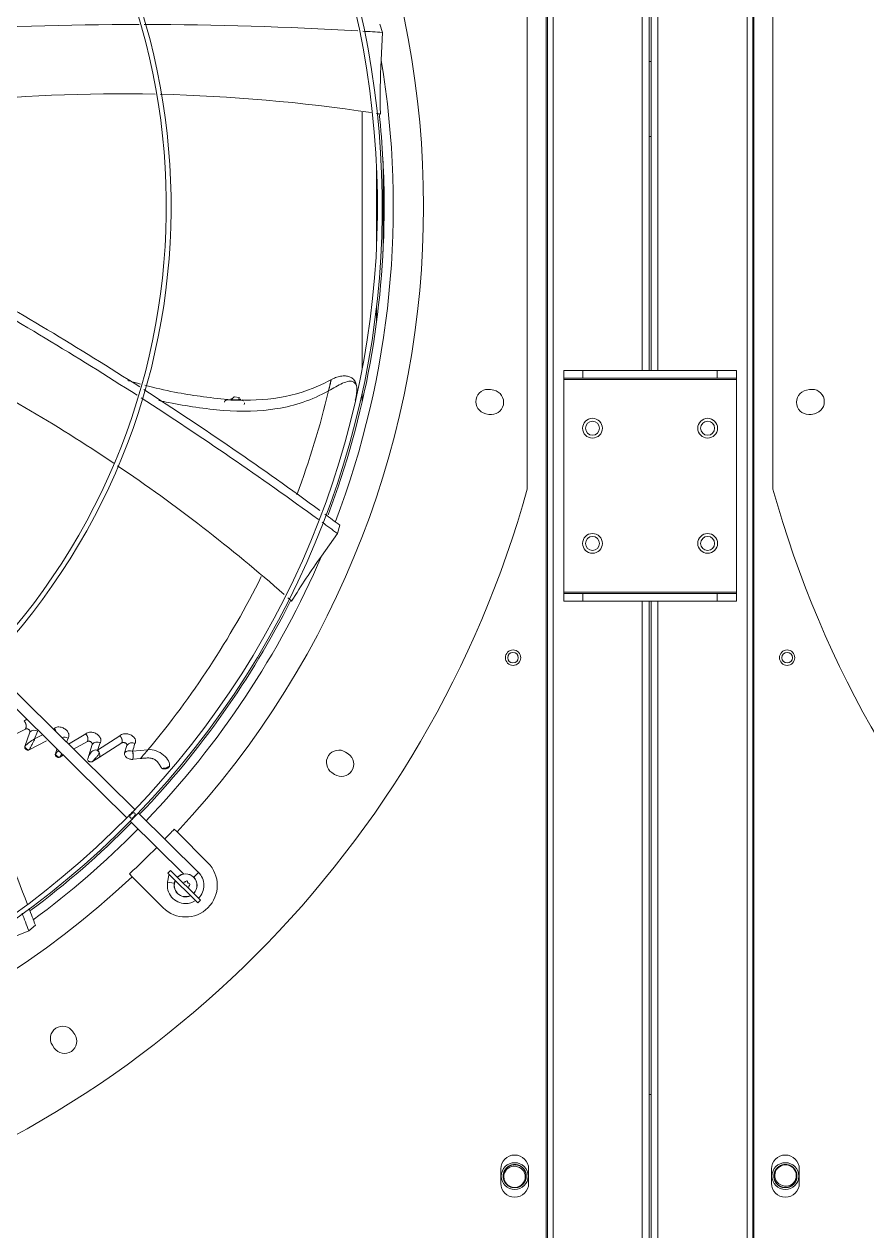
# Model space of a CAD drawing. Header units: millimetres. Extents: x 113490 to 142599, y -20467 to 115.
# Drawn here: x 132757 to 133196, y -10822 to -10194 of the extents above; entities that cross this region are included whole.
import ezdxf

# ---------------------------------------------------------------- set-up
doc = ezdxf.new("R2010")
doc.units = ezdxf.units.MM
doc.layers.add('DV3_0', color=7, linetype='Continuous')

msp = doc.modelspace()

# ---------------------------------------------------------------- linework, layer by layer
at = {"layer": 'DV3_0', "color": 7, "linetype": 'Continuous', "lineweight": 20}
for p, q in [((133078.64, -10374.49), (133078.64, -9745.49)), ((133086.84, -10374.49), (133086.84, -9745.49)), ((133028.64, -9845.59), (133028.64, -11865.47)), ((133136.84, -11862.07), (133136.84, -9845.59)), ((132943.63, -10312.52), (132943.63, -10265.47)), ((132940.31, -10308.64), (132940.31, -10269.34)), ((132940.31, -10348.76), (132940.31, -10340.56)), ((133037.74, -10379.09), (133127.74, -10379.09)), ((132864.78, -10389.67), (132868.32, -10389.77)), ((133037.74, -10489.89), (133127.74, -10489.89)), ((133078.64, -11154.49), (133078.64, -10494.49)), ((133086.84, -11154.49), (133086.84, -10494.49)), ((132845, -10638.27), (132847.46, -10635.78)), ((132834.88, -10641.5), (132831.44, -10640.89))]:
    msp.add_line(p, q, dxfattribs=at)
at = {"layer": 'DV3_0', "color": 7, "linetype": 'Continuous', "lineweight": 15}
for p, q in [((133082.24, -10374.49), (133082.24, -9745.49)), ((133083.24, -10374.49), (133083.24, -9745.49)), ((133029.24, -9857.26), (133029.24, -11851.51)), ((133032.24, -9857.26), (133032.24, -11851.51)), ((133133.24, -11847.85), (133133.24, -9857.26)), ((133136.24, -11847.85), (133136.24, -9857.26)), ((133018.74, -10436.16), (133018.74, -10141.82)), ((133146.74, -10141.82), (133146.74, -10436.16)), ((132943.3, -10198.38), (132942.05, -10194.05)), ((132942.65, -10212.75), (132943.3, -10198.38)), ((133082.24, -10213.48), (133083.24, -10213.48)), ((132932.73, -10373.84), (132932.73, -10239.84)), ((133083.24, -10252.49), (133082.24, -10252.49)), ((132814.33, -10603.11), (132505.04, -10298.11)), ((132501.48, -10303.03), (132810.15, -10607.41)), ((133037.74, -10378.49), (133037.74, -10374.49)), ((133037.74, -10374.49), (133047.74, -10374.49)), ((133047.74, -10374.49), (133117.74, -10374.49)), ((133047.74, -10374.49), (133047.74, -10378.49)), ((133117.74, -10378.49), (133117.74, -10374.49)), ((133117.74, -10374.49), (133127.74, -10374.49)), ((133127.74, -10374.49), (133127.74, -10378.49)), ((133037.74, -10378.49), (133037.74, -10379.09)), ((133047.74, -10378.49), (133037.74, -10378.49)), ((133037.74, -10379.09), (133037.74, -10489.89)), ((133047.74, -10378.49), (133117.74, -10378.49)), ((133127.74, -10378.49), (133117.74, -10378.49)), ((133127.74, -10378.49), (133127.74, -10379.09)), ((133127.74, -10379.09), (133127.74, -10489.89)), ((132932.73, -10390.9), (132932.73, -10386.32)), ((133001.29, -10384.72), (132999.62, -10384.38)), ((133165.85, -10384.38), (133164.19, -10384.72)), ((132864.76, -10389.82), (132868.28, -10389.91)), ((132868.85, -10388.44), (132865.99, -10388.21)), ((132868.28, -10389.91), (132868.32, -10389.77)), ((132871.49, -10389.8), (132870.22, -10389.78)), ((132997.13, -10396.94), (132998.79, -10397.27)), ((133166.68, -10397.27), (133168.35, -10396.94)), ((132919.89, -10459.33), (132921.18, -10455.01)), ((132911.57, -10471.07), (132919.89, -10459.33)), ((133037.74, -10489.89), (133037.74, -10490.49)), ((133037.74, -10494.49), (133037.74, -10490.49)), ((133037.74, -10490.49), (133047.74, -10490.49)), ((133047.74, -10494.49), (133037.74, -10494.49)), ((133047.74, -10490.49), (133117.74, -10490.49)), ((133047.74, -10490.49), (133047.74, -10494.49)), ((133047.74, -10494.49), (133117.74, -10494.49)), ((133082.24, -11154.49), (133082.24, -10494.49)), ((133083.24, -11154.49), (133083.24, -10494.49)), ((133117.74, -10490.49), (133127.74, -10490.49)), ((133117.74, -10494.49), (133117.74, -10490.49)), ((133127.74, -10494.49), (133117.74, -10494.49)), ((133127.74, -10489.89), (133127.74, -10490.49)), ((133127.74, -10490.49), (133127.74, -10494.49)), ((132757.4, -10561.14), (132745.61, -10567.17)), ((132757.07, -10570.22), (132759.69, -10562.86)), ((132762.14, -10566.31), (132763.73, -10562.35)), ((132788.76, -10563.71), (132779.73, -10568.99)), ((132768.42, -10567.34), (132759.33, -10571.99)), ((132766.23, -10564.11), (132762.14, -10566.31)), ((132778.79, -10568.06), (132779.57, -10565.93)), ((132789.62, -10567.65), (132782.48, -10571.7)), ((132789.79, -10576.61), (132792.09, -10569.13)), ((132806.51, -10564.73), (132794.98, -10572.18)), ((132807.51, -10568.39), (132795.88, -10575.74)), ((132808.99, -10573.6), (132810.14, -10569.66)), ((132772.97, -10574.09), (132773.8, -10571.57)), ((132777.05, -10574.77), (132775.33, -10575.75)), ((132795.88, -10575.74), (132792.28, -10578.09)), ((132794.98, -10572.18), (132794.75, -10572.15)), ((132821.19, -10571.94), (132813.12, -10572.74)), ((132817.26, -10576.52), (132813.26, -10576.92)), ((132925.53, -10574.15), (132924.11, -10573.2)), ((132828.49, -10581.78), (132828.48, -10581.77)), ((132917, -10583.85), (132918.42, -10584.79)), ((132847.46, -10635.78), (132816.11, -10604.87)), ((132811.93, -10609.17), (132839.78, -10636.63)), ((132836.35, -10614.77), (132834.86, -10613.27)), ((132852.46, -10630.88), (132836.35, -10614.77)), ((132811.52, -10636.61), (132813.01, -10638.1)), ((132813.01, -10638.1), (132829.12, -10654.21)), ((132832.07, -10637.28), (132831.44, -10640.89)), ((132833.01, -10634.77), (132831.6, -10636.18)), ((132847.16, -10651.74), (132831.6, -10636.18)), ((132832.83, -10637.41), (132832.07, -10637.28)), ((132833.01, -10634.77), (132848.57, -10650.32)), ((132836.76, -10638.1), (132836.27, -10638.02)), ((132847.16, -10651.74), (132848.57, -10650.32)), ((132759.12, -10666.2), (132762.53, -10663.26)), ((132745.78, -10671.58), (132759.12, -10666.2)), ((132783.04, -10720.17), (132782.09, -10718.76)), ((132771.45, -10725.87), (132772.4, -10727.28)), ((133082.24, -10751.48), (133083.24, -10751.48)), ((133004.99, -10790.24), (133004.99, -10797.74)), ((133019.49, -10797.74), (133019.49, -10790.24)), ((133145.99, -10790.24), (133145.99, -10797.74)), ((133160.49, -10797.74), (133160.49, -10790.24))]:
    msp.add_line(p, q, dxfattribs=at)
for centre, radius in [((133052.74, -10404.49), 5.15), ((133112.74, -10404.49), 5.15), ((133052.74, -10404.49), 3.65), ((133112.74, -10404.49), 3.65), ((133052.74, -10464.49), 5.15), ((133052.74, -10464.49), 3.65), ((133112.74, -10464.49), 5.15), ((133112.74, -10464.49), 3.65), ((133011.36, -10523.99), 4), ((133154.13, -10523.99), 4), ((133011.32, -10523.99), 2.75), ((133154.15, -10523.99), 2.75), ((133012.24, -10793.99), 7), ((133153.24, -10793.99), 7)]:
    msp.add_circle(centre, radius, dxfattribs=at)
for centre, radius, start, end in [((132487.24, -10288.99), 453.5, 315.99181, 45.56133), ((132487.24, -10288.99), 456, 316.01285, 45.56345), ((132487.24, -10288.99), 477.5, 316.98025, 43.01975), ((132487.24, -10288.99), 343.5, 315.65123, 45.62203), ((132487.24, -10288.99), 346, 316.5062, 45.32039), ((132817.5, -12115.65), 1921.39, 90.02851, 93.37418), ((132817.5, -12115.65), 1921.39, 86.62723, 89.95007), ((132817.5, -12115.65), 1921.39, 86.24591, 86.54956), ((133349.49, -10232.41), 407.31, 177.23348, 181.19155), ((132807.17, -11102.61), 872.25, 88.82742, 95.92318), ((132807.17, -11102.61), 872.25, 81.40447, 88.66355), ((132807.17, -11102.61), 872.25, 81.09042, 81.22522), ((132487.24, -10288.99), 457, 0, 6.06861), ((132487.24, -10288.99), 457, 339.42404, 0), ((131823.29, -11933.2), 1841.3, 57.34191, 60.857), ((131777.55, -12004.18), 1921.33, 57.30151, 60.65735), ((132316.51, -11146.42), 872.25, 56.07412, 63.24774), ((132874.22, -10299.51), 90.33, 268.26501, 299.11985), ((132926.22, -10383.5), 3.74, 5.17103, 55.21817), ((131823.29, -11933.2), 1841.3, 53.79883, 57.26308), ((132874.26, -10310.92), 84.69, 298.94492, 299.10141), ((132910.43, -10384.21), 19.56, 343.23182, 2.96543), ((132930.18, -10383.14), 0.228, 185.41219, 193.40876), ((132998.37, -10390.66), 6.4, 78.75, 258.75), ((133000.04, -10390.99), 6.4, 258.75, 78.75), ((133165.43, -10390.99), 6.4, 101.25, 281.25), ((133167.1, -10390.66), 6.4, 281.25, 101.25), ((131777.55, -12004.18), 1921.33, 53.88646, 57.22542), ((132851.48, -10387.5), 13.48, 350.08599, 350.70778), ((132857.44, -10386.07), 11.5, 341.21496, 348.12987), ((132316.51, -11146.42), 872.25, 48.70033, 55.91709), ((132487.24, -10288.99), 551.5, 285.47751, 344.52249), ((133678.24, -10288.99), 551.5, 195.47751, 254.52249), ((131823.29, -11933.2), 1841.3, 53.39786, 53.70009), ((131777.55, -12004.18), 1921.33, 53.51882, 53.81385), ((133243.3, -10707.63), 407.44, 144.5071, 148.46392), ((132487.24, -10288.99), 457, 316.21451, 333.28075), ((132316.51, -11146.42), 872.25, 48.36342, 48.53339), ((131040.13, -11313.07), 1840.9, 21.02717, 24.54064), ((132761.98, -10564.69), 2.93, 53.13634, 141.31479), ((132769.63, -10563.45), 3.78, 12.11914, 44.06143), ((132770.93, -10582.96), 18.83, 117.8465, 137.41504), ((132777.86, -10568.46), 3.06, 55.87282, 117.48227), ((132794.64, -10571.09), 3.21, 59.3258, 142.38677), ((132643.61, -10518.89), 160.48, 340.60735, 342.05889), ((132812.88, -10571.72), 3.43, 63.91718, 143.09604), ((132646.9, -10519.08), 174.66, 342.10763, 343.51614), ((132788.09, -10587.56), 20.25, 131.56075, 138.31286), ((132757.96, -10563.93), 21.01, 325.75369, 331.18958), ((132794.06, -10574.79), 2.73, 75.24406, 82.00856), ((132792.32, -10574.95), 3.71, 23.68576, 48.99278), ((132792.92, -10574.6), 3.17, 338.82459, 49.67768), ((132793.76, -10573.32), 1.96, 345.27602, 355.86989), ((132811.72, -10576.35), 3.87, 68.77863, 134.8411), ((132806.66, -10575.04), 6.86, 344.1096, 19.64973), ((132806.41, -10575.05), 7.09, 344.71935, 19.03998), ((132643.74, -10423.33), 231.46, 318.55999, 320.05359), ((132920.56, -10578.53), 6.4, 56.25, 236.25), ((132921.97, -10579.47), 6.4, 236.25, 56.25), ((132487.24, -10288.99), 453.5, 225.99152, 315.56), ((132487.24, -10288.99), 453.5, 315.56, 315.99181), ((132487.24, -10288.99), 456, 315.57142, 316.01285), ((132487.24, -10288.99), 456, 270, 315.56106), ((132487.24, -10288.99), 457, 306.60004, 315.40107), ((132487.24, -10288.99), 456, 315.56106, 315.57142), ((132487.24, -10288.99), 475.39, 316.12423, 316.98903), ((132487.24, -10288.99), 475.39, 313.01097, 315.40107), ((132840.79, -10642.54), 16.5, 225, 45), ((132487.24, -10288.99), 477.5, 226.98025, 313.01975), ((132840.79, -10642.54), 6, 315, 135), ((132840.79, -10642.54), 5.91, 315, 135), ((132840.79, -10642.54), 9.5, 315, 45.40107), ((132840.79, -10642.54), 9.5, 170, 270), ((132840.79, -10642.54), 6, 154.47122, 295.52878), ((132840.79, -10642.54), 5.91, 154.77125, 295.22875), ((132840.19, -10640.29), 0.6, 238.87878, 331.12122), ((132841.24, -10640.87), 0.6, 358.86172, 151.13828), ((132842.44, -10640.9), 0.6, 178.87878, 271.12122), ((132843.04, -10643.15), 0.6, 118.87878, 211.12122), ((132842.46, -10642.1), 0.6, 298.86181, 91.13819), ((132840.79, -10642.54), 9.5, 270, 302.83428), ((130962.86, -11348.24), 1921.39, 20.79191, 21.08376), ((131040.13, -11313.07), 1840.9, 20.67002, 20.95746), ((132776.77, -10722.31), 6.4, 33.75, 213.75), ((132777.72, -10723.72), 6.4, 213.75, 33.75), ((133012.24, -10790.24), 7.25, 0, 180), ((133153.24, -10790.24), 7.25, 0, 180), ((133153.24, -10793.99), 6, 64.8963, 82.52267), ((133012.24, -10797.74), 7.25, 180, 0), ((133012.24, -10793.99), 6, 244.8963, 262.52267), ((133153.24, -10797.74), 7.25, 180, 0)]:
    msp.add_arc(centre, radius, start, end, dxfattribs=at)
at = {"layer": 'DV3_0', "color": 7, "linetype": 'Continuous', "lineweight": 20}
for centre, radius, start, end in [((132487.24, -10288.99), 461.75, 339.17748, 9.50342), ((132472.91, -10279.55), 454.74, 339.44857, 346.58825), ((132487.24, -10288.99), 461.75, 316.1456, 336.77642), ((132472.91, -10279.55), 454.74, 319.98599, 333.59752), ((132487.24, -10288.99), 461.75, 306.42947, 315.40107)]:
    msp.add_arc(centre, radius, start, end, dxfattribs=at)
at = {"layer": 'DV3_0', "color": 7, "linetype": 'Continuous', "lineweight": 15}
for points, knots in [([(132817.24, -10381.5), (132815.34, -10380.98), (132813.13, -10380.35), (132810.93, -10379.71), (132810.63, -10379.62)], [0.25984177, 0.25984177, 0.25984177, 0.25984177, 0.29278146, 0.29802068, 0.29802068, 0.29802068, 0.29802068]), ([(132915.61, -10383.91), (132915.75, -10383.29), (132915.97, -10382.26), (132916.21, -10381.15), (132916.38, -10380.34), (132916.49, -10379.77), (132916.56, -10379.41), (132916.59, -10379.24), (132916.59, -10379.21), (132916.56, -10379.32), (132916.49, -10379.59), (132916.38, -10380.09), (132916.25, -10380.63), (132916.09, -10381.37), (132915.88, -10382.28), (132915.61, -10383.45), (132915.38, -10384.46), (132915.25, -10385.03)], [0, 0, 0, 0, 0.062128, 0.124656, 0.187183, 0.249711, 0.312238, 0.374766, 0.437294, 0.499821, 0.624876, 0.687404, 0.749931, 0.812459, 0.874987, 0.937514, 1, 1, 1, 1]), ([(132928.36, -10380.43), (132927.68, -10380.02), (132926.82, -10379.92), (132924.85, -10380.19), (132923.74, -10380.57), (132921.4, -10381.61), (132920.18, -10382.26), (132917.76, -10383.6), (132916.56, -10384.3), (132915.45, -10384.92)], [0, 0, 0, 0, 0.25, 0.25, 0.5, 0.5, 0.75, 0.75, 1, 1, 1, 1]), ([(132928.62, -10379.5), (132928.32, -10379.13), (132927.71, -10378.38), (132926.14, -10377.59), (132924.04, -10377.21), (132921.58, -10377.34), (132918.93, -10378.05), (132917.4, -10378.81), (132916.51, -10379.27)], [0, 0, 0, 0, 0.120272, 0.284495, 0.459149, 0.640843, 0.823587, 1, 1, 1, 1]), ([(132862.82, -10389.62), (132852.61, -10388.46), (132839.11, -10386.86), (132824.77, -10383.49), (132819.59, -10382.13)], [0, 0, 0, 0, 0.1570657, 0.2463577, 0.2463577, 0.2463577, 0.2463577]), ([(132826.88, -10390.13), (132828.56, -10390.47), (132830.25, -10390.79), (132841.42, -10392.91), (132850.98, -10394.49), (132869.95, -10395.95), (132879.36, -10395.83), (132897.7, -10392.76), (132906.63, -10389.83), (132915.25, -10385.03)], [0.6026537, 0.6026537, 0.6026537, 0.6026537, 0.625, 0.625, 0.75, 0.75, 0.875, 0.875, 1, 1, 1, 1]), ([(132861.02, -10390.92), (132861.04, -10390.87), (132861.07, -10390.78), (132861.13, -10390.64), (132861.19, -10390.52), (132861.25, -10390.41), (132861.31, -10390.31), (132861.42, -10390.17), (132861.6, -10389.99), (132861.91, -10389.81), (132862.31, -10389.68), (132862.85, -10389.62), (132863.33, -10389.64), (132863.71, -10389.68), (132863.95, -10389.72), (132864.16, -10389.75), (132864.33, -10389.78), (132864.46, -10389.8), (132864.57, -10389.81), (132864.67, -10389.81), (132864.73, -10389.82), (132864.76, -10389.82)], [0, 0, 0, 0, 0.034615, 0.067153, 0.097641, 0.126151, 0.15278, 0.177653, 0.253284, 0.326616, 0.426356, 0.551745, 0.706817, 0.759074, 0.82393, 0.874115, 0.905827, 0.93629, 0.961485, 0.980409, 1, 1, 1, 1]), ([(132864.46, -10389.42), (132864.45, -10389.36), (132864.44, -10389.25), (132864.46, -10389.1), (132864.5, -10389.08), (132864.55, -10389.18), (132864.58, -10389.32), (132864.62, -10389.49), (132864.65, -10389.6), (132864.71, -10389.68), (132864.77, -10389.67), (132864.78, -10389.67)], [0, 0, 0, 0, 0.128962, 0.223321, 0.471945, 0.607552, 0.749514, 0.893505, 0.958713, 0.987993, 1, 1, 1, 1]), ([(132864.46, -10389.42), (132864.49, -10389.41), (132864.53, -10389.37), (132864.6, -10389.33), (132864.67, -10389.3), (132864.71, -10389.29), (132864.73, -10389.28), (132864.74, -10389.28)], [0, 0, 0, 0, 0.0394695, 0.0785517, 0.1172794, 0.155685, 0.161873, 0.161873, 0.161873, 0.161873]), ([(132864.78, -10389.67), (132864.82, -10389.61), (132864.9, -10389.49), (132865.02, -10389.33), (132865.13, -10389.17), (132865.25, -10389.01), (132865.36, -10388.87), (132865.47, -10388.74), (132865.58, -10388.62), (132865.68, -10388.52), (132865.79, -10388.43), (132865.89, -10388.35), (132865.98, -10388.3), (132866.07, -10388.26), (132866.16, -10388.23), (132866.24, -10388.23), (132866.29, -10388.24), (132866.32, -10388.25)], [0, 0, 0, 0, 0.0316233, 0.063666, 0.0961048, 0.1289206, 0.1620988, 0.1956297, 0.2295096, 0.2637404, 0.2983311, 0.3332973, 0.3686623, 0.4044567, 0.4407194, 0.4774968, 0.5148434, 0.5148434, 0.5148434, 0.5148434]), ([(132868.28, -10389.91), (132868.36, -10389.91), (132868.54, -10389.91), (132868.93, -10389.89), (132869.42, -10389.87), (132870.08, -10389.91), (132870.59, -10390.01), (132870.87, -10390.18), (132870.92, -10390.22)], [0, 0, 0, 0, 0.0432673, 0.1100997, 0.236564, 0.3525356, 0.5287013, 0.566621, 0.566621, 0.566621, 0.566621]), ([(132868.32, -10389.77), (132868.34, -10389.77), (132868.38, -10389.76), (132868.42, -10389.72), (132868.49, -10389.68), (132868.56, -10389.62), (132868.65, -10389.54), (132868.79, -10389.43), (132868.96, -10389.34), (132869.16, -10389.28), (132869.36, -10389.34), (132869.35, -10389.55), (132869.35, -10389.65)], [0, 0, 0, 0, 0.012213, 0.03615, 0.072549, 0.121252, 0.181278, 0.274862, 0.441704, 0.562368, 0.791317, 1, 1, 1, 1]), ([(132758.29, -10556.24), (132758.03, -10556.27), (132757.43, -10556.41), (132756.96, -10556.75), (132756.68, -10556.95)], [0.8396517, 0.8396517, 0.8396517, 0.8396517, 0.9042984, 1, 1, 1, 1]), ([(132756.68, -10556.95), (132756.71, -10556.99), (132756.78, -10557.06), (132756.88, -10557.19), (132756.97, -10557.31), (132757.05, -10557.42), (132757.12, -10557.54), (132757.19, -10557.66), (132757.25, -10557.77), (132757.31, -10557.87), (132757.36, -10557.98), (132757.4, -10558.08), (132757.44, -10558.17), (132757.48, -10558.26), (132757.51, -10558.35), (132757.54, -10558.43), (132757.56, -10558.5), (132757.58, -10558.57), (132757.6, -10558.64), (132757.62, -10558.69), (132757.63, -10558.75), (132757.64, -10558.8), (132757.65, -10558.84), (132757.7, -10559.03), (132757.75, -10559.36), (132757.76, -10559.8), (132757.72, -10560.2), (132757.64, -10560.55), (132757.54, -10560.87), (132757.44, -10561.05), (132757.4, -10561.14)], [0, 0, 0, 0, 0.032368, 0.063415, 0.093194, 0.121749, 0.149112, 0.175307, 0.20035, 0.224254, 0.247026, 0.268671, 0.289192, 0.308588, 0.326858, 0.344, 0.360011, 0.374887, 0.388623, 0.401214, 0.412658, 0.422947, 0.43208, 0.44005, 0.545293, 0.645478, 0.740868, 0.831603, 0.917878, 1, 1, 1, 1]), ([(132759.69, -10562.86), (132759.7, -10562.83), (132759.72, -10562.77), (132759.74, -10562.68), (132759.74, -10562.59), (132759.74, -10562.45), (132759.71, -10562.28), (132759.63, -10562.07), (132759.5, -10561.85), (132759.28, -10561.58), (132759, -10561.35), (132758.67, -10561.18), (132758.44, -10561.09), (132758.22, -10561.04), (132758, -10561.02), (132757.79, -10561.02), (132757.58, -10561.06), (132757.46, -10561.11), (132757.4, -10561.14)], [0, 0, 0, 0, 0.030546, 0.061121, 0.091979, 0.123365, 0.189489, 0.256975, 0.328949, 0.402078, 0.553216, 0.625751, 0.69763, 0.756021, 0.813551, 0.877124, 0.938633, 1, 1, 1, 1]), ([(132779.57, -10565.93), (132779.67, -10565.79), (132779.85, -10565.52), (132780, -10565.07), (132780.06, -10564.63), (132780.04, -10564.21), (132779.96, -10563.82), (132779.72, -10563.04), (132778.99, -10561.9), (132777.68, -10560.9), (132776.44, -10560.34), (132775.38, -10560.06), (132774.27, -10560.01), (132773.18, -10560.22), (132772.63, -10560.62), (132772.35, -10560.82)], [0, 0, 0, 0, 0.048319, 0.093612, 0.13613, 0.175841, 0.212492, 0.24595, 0.396838, 0.551403, 0.633547, 0.720883, 0.811655, 0.904459, 1, 1, 1, 1]), ([(132796.28, -10568.33), (132796.36, -10568.19), (132796.52, -10567.94), (132796.66, -10567.51), (132796.71, -10567.09), (132796.69, -10566.67), (132796.6, -10566.26), (132796.32, -10565.48), (132795.5, -10564.36), (132794.13, -10563.47), (132792.87, -10562.99), (132791.84, -10562.78), (132790.72, -10562.77), (132789.6, -10563.04), (132789.04, -10563.48), (132788.76, -10563.71)], [0, 0, 0, 0, 0.04416, 0.086796, 0.128084, 0.1682, 0.207124, 0.244756, 0.394791, 0.555025, 0.629883, 0.713634, 0.804159, 0.899585, 1, 1, 1, 1]), ([(132788.76, -10563.71), (132788.8, -10563.74), (132788.87, -10563.81), (132788.97, -10563.92), (132789.06, -10564.03), (132789.15, -10564.14), (132789.23, -10564.25), (132789.3, -10564.36), (132789.37, -10564.47), (132789.43, -10564.57), (132789.48, -10564.67), (132789.53, -10564.77), (132789.58, -10564.86), (132789.62, -10564.95), (132789.65, -10565.03), (132789.68, -10565.11), (132789.71, -10565.19), (132789.73, -10565.26), (132789.76, -10565.33), (132789.78, -10565.39), (132789.79, -10565.44), (132789.84, -10565.63), (132789.91, -10565.95), (132789.93, -10566.36), (132789.91, -10566.74), (132789.85, -10567.08), (132789.75, -10567.39), (132789.66, -10567.56), (132789.62, -10567.65)], [0, 0, 0, 0, 0.032899, 0.064458, 0.094752, 0.123838, 0.15176, 0.178553, 0.204241, 0.228841, 0.252366, 0.274822, 0.296215, 0.316544, 0.335811, 0.354013, 0.371146, 0.387206, 0.402188, 0.416087, 0.428897, 0.440613, 0.544029, 0.643173, 0.738243, 0.829293, 0.916449, 1, 1, 1, 1]), ([(132814.39, -10568.64), (132814.44, -10568.55), (132814.55, -10568.39), (132814.69, -10568.03), (132814.84, -10567.32), (132814.54, -10566.15), (132813.41, -10564.83), (132811.95, -10564.05), (132810.61, -10563.69), (132809.55, -10563.57), (132808.43, -10563.66), (132807.32, -10564), (132806.78, -10564.48), (132806.51, -10564.73)], [0, 0, 0, 0, 0.026984, 0.053974, 0.112551, 0.239933, 0.38697, 0.555519, 0.630167, 0.713559, 0.803882, 0.899324, 1, 1, 1, 1]), ([(132759.33, -10571.99), (132759.3, -10572), (132759.24, -10572.03), (132759.15, -10572.07), (132759.05, -10572.1), (132758.94, -10572.12), (132758.84, -10572.13), (132758.7, -10572.13), (132758.53, -10572.12), (132758.31, -10572.08), (132758.07, -10572), (132757.83, -10571.88), (132757.61, -10571.72), (132757.34, -10571.46), (132757.15, -10571.17), (132757.04, -10570.85), (132757.01, -10570.65), (132757.01, -10570.48), (132757.03, -10570.35), (132757.06, -10570.26), (132757.07, -10570.22)], [0, 0, 0, 0, 0.030129, 0.060098, 0.090132, 0.120453, 0.151278, 0.182814, 0.237513, 0.292849, 0.363728, 0.435399, 0.509374, 0.583753, 0.731898, 0.801807, 0.871124, 0.914962, 0.957714, 1, 1, 1, 1]), ([(132762.14, -10566.31), (132762.14, -10566.33), (132762.13, -10566.37), (132762.12, -10566.44), (132762.1, -10566.53), (132762.06, -10566.67), (132762, -10566.87), (132761.91, -10567.11), (132761.74, -10567.5), (132761.47, -10568.03), (132761.14, -10568.64), (132760.76, -10569.3), (132760.37, -10570.01), (132760.03, -10570.67), (132759.82, -10571.09), (132759.69, -10571.34), (132759.57, -10571.57), (132759.45, -10571.79), (132759.37, -10571.92), (132759.33, -10571.99)], [0, 0, 0, 0, 0.008471, 0.020849, 0.037173, 0.057479, 0.094233, 0.135729, 0.182098, 0.301941, 0.417999, 0.498958, 0.649695, 0.779421, 0.824012, 0.868085, 0.91192, 0.955796, 1, 1, 1, 1]), ([(132792.09, -10569.13), (132792.1, -10569.1), (132792.12, -10569.04), (132792.13, -10568.95), (132792.13, -10568.86), (132792.12, -10568.73), (132792.07, -10568.56), (132791.98, -10568.36), (132791.84, -10568.17), (132791.59, -10567.92), (132791.27, -10567.71), (132790.92, -10567.58), (132790.66, -10567.51), (132790.42, -10567.48), (132790.2, -10567.48), (132789.99, -10567.51), (132789.8, -10567.56), (132789.68, -10567.62), (132789.62, -10567.65)], [0, 0, 0, 0, 0.029896, 0.059787, 0.089936, 0.1206, 0.185011, 0.250864, 0.322237, 0.395142, 0.549911, 0.626794, 0.703247, 0.763639, 0.823169, 0.8835, 0.941942, 1, 1, 1, 1]), ([(132806.51, -10564.73), (132806.54, -10564.76), (132806.61, -10564.82), (132806.72, -10564.93), (132806.81, -10565.03), (132806.91, -10565.13), (132806.99, -10565.24), (132807.08, -10565.35), (132807.15, -10565.46), (132807.22, -10565.57), (132807.29, -10565.67), (132807.35, -10565.78), (132807.41, -10565.89), (132807.46, -10566), (132807.51, -10566.1), (132807.55, -10566.21), (132807.59, -10566.31), (132807.62, -10566.41), (132807.65, -10566.51), (132807.67, -10566.6), (132807.7, -10566.7), (132807.72, -10566.85), (132807.75, -10567.06), (132807.77, -10567.33), (132807.75, -10567.6), (132807.71, -10567.87), (132807.63, -10568.14), (132807.55, -10568.3), (132807.51, -10568.39)], [0, 0, 0, 0, 0.033091, 0.065299, 0.096702, 0.127365, 0.157345, 0.186688, 0.215433, 0.243612, 0.271253, 0.298377, 0.325004, 0.351149, 0.376826, 0.402045, 0.426818, 0.451151, 0.475052, 0.498528, 0.521583, 0.544215, 0.610695, 0.680334, 0.753617, 0.830991, 0.912924, 1, 1, 1, 1]), ([(132810.14, -10569.66), (132810.15, -10569.63), (132810.16, -10569.57), (132810.17, -10569.48), (132810.17, -10569.39), (132810.15, -10569.27), (132810.1, -10569.11), (132810, -10568.92), (132809.85, -10568.74), (132809.58, -10568.5), (132809.23, -10568.32), (132808.84, -10568.21), (132808.56, -10568.17), (132808.3, -10568.16), (132808.08, -10568.18), (132807.87, -10568.23), (132807.67, -10568.29), (132807.56, -10568.35), (132807.51, -10568.39)], [0, 0, 0, 0, 0.029164, 0.058177, 0.087309, 0.116826, 0.179188, 0.243122, 0.313607, 0.385995, 0.543799, 0.624534, 0.704824, 0.767483, 0.82951, 0.88787, 0.944265, 1, 1, 1, 1]), ([(132775.33, -10575.75), (132775.3, -10575.76), (132775.24, -10575.8), (132775.15, -10575.84), (132775.05, -10575.87), (132774.95, -10575.89), (132774.84, -10575.91), (132774.7, -10575.92), (132774.52, -10575.92), (132774.3, -10575.89), (132774.06, -10575.82), (132773.8, -10575.71), (132773.57, -10575.56), (132773.36, -10575.38), (132773.18, -10575.17), (132773.05, -10574.95), (132772.96, -10574.72), (132772.92, -10574.52), (132772.92, -10574.36), (132772.93, -10574.22), (132772.95, -10574.14), (132772.97, -10574.09)], [0, 0, 0, 0, 0.029725, 0.059353, 0.089098, 0.119171, 0.149777, 0.181113, 0.236416, 0.292325, 0.364768, 0.437887, 0.512681, 0.587629, 0.662325, 0.735799, 0.804811, 0.873158, 0.91634, 0.958408, 1, 1, 1, 1]), ([(132789.79, -10576.61), (132789.72, -10576.81), (132789.73, -10577.06), (132789.94, -10577.55), (132790.14, -10577.79), (132790.58, -10578.08), (132790.75, -10578.16), (132791.11, -10578.27), (132791.3, -10578.3), (132791.63, -10578.31), (132791.76, -10578.29), (132792.03, -10578.22), (132792.16, -10578.17), (132792.28, -10578.09)], [0, 0, 0, 0, 0.25, 0.25, 0.5, 0.5, 0.625, 0.625, 0.75, 0.75, 0.875, 0.875, 1, 1, 1, 1]), ([(132794.44, -10572.08), (132794.06, -10572.03), (132793.7, -10572.06), (132793.01, -10572.24), (132792.7, -10572.38), (132792.13, -10572.75), (132791.88, -10572.97), (132791.44, -10573.44), (132791.24, -10573.7), (132790.89, -10574.21), (132790.74, -10574.47), (132790.48, -10574.98), (132790.36, -10575.23), (132790.05, -10575.93), (132789.9, -10576.33), (132789.79, -10576.61)], [0, 0, 0, 0, 0.125, 0.125, 0.25, 0.25, 0.375, 0.375, 0.5, 0.5, 0.625, 0.625, 0.75, 0.75, 1, 1, 1, 1]), ([(132792.28, -10578.09), (132792.49, -10577.87), (132792.73, -10577.59), (132793.26, -10576.98), (132793.56, -10576.64), (132794.06, -10576.09), (132794.23, -10575.9), (132794.58, -10575.5), (132794.76, -10575.3), (132795.09, -10574.89), (132795.24, -10574.68), (132795.5, -10574.26), (132795.6, -10574.04), (132795.66, -10573.81)], [0, 0, 0, 0, 0.25, 0.25, 0.5, 0.5, 0.625, 0.625, 0.75, 0.75, 0.875, 0.875, 1, 1, 1, 1]), ([(132813.26, -10576.92), (132813.17, -10576.93), (132812.83, -10576.95), (132811.89, -10576.92), (132810.73, -10576.56), (132809.78, -10575.86), (132809.25, -10575.17), (132808.95, -10574.4), (132808.97, -10573.87), (132808.99, -10573.6)], [0, 0, 0, 0, 0.040166, 0.156459, 0.424797, 0.568936, 0.70936, 0.852194, 1, 1, 1, 1]), ([(132817.26, -10576.52), (132817.5, -10576.49), (132818.03, -10576.43), (132819.01, -10576.33), (132820.08, -10576.24), (132821.21, -10576.21), (132822.13, -10576.25), (132822.92, -10576.37), (132823.51, -10576.52), (132824.1, -10576.75), (132824.69, -10577.05), (132825.3, -10577.48), (132825.92, -10578.02), (132826.47, -10578.64), (132826.88, -10579.19), (132827.15, -10579.59), (132827.35, -10579.91), (132827.54, -10580.22), (132827.72, -10580.53), (132827.89, -10580.82), (132828.05, -10581.09), (132828.2, -10581.35), (132828.34, -10581.58), (132828.43, -10581.71), (132828.48, -10581.77)], [0, 0, 0, 0, 0.040265, 0.086415, 0.160521, 0.214872, 0.27235, 0.313658, 0.351295, 0.379996, 0.429661, 0.477318, 0.528728, 0.60507, 0.664546, 0.698808, 0.733837, 0.769618, 0.806141, 0.8434, 0.881397, 0.920144, 0.959665, 1, 1, 1, 1]), ([(132821.19, -10571.94), (132822.63, -10571.78), (132824.11, -10572.01), (132826.9, -10573.02), (132828.21, -10573.79), (132830.4, -10575.63), (132831.28, -10576.69), (132832.37, -10578.81), (132832.59, -10579.87), (132832.4, -10580.75)], [0, 0, 0, 0, 0.25, 0.25, 0.5, 0.5, 0.75, 0.75, 1, 1, 1, 1]), ([(132832.4, -10580.75), (132832.35, -10580.8), (132832.25, -10580.91), (132832.09, -10581.07), (132831.92, -10581.21), (132831.74, -10581.34), (132831.55, -10581.46), (132831.35, -10581.55), (132831.14, -10581.64), (132830.85, -10581.73), (132830.46, -10581.81), (132829.97, -10581.84), (132829.47, -10581.83), (132828.98, -10581.8), (132828.64, -10581.78), (132828.48, -10581.77)], [0, 0, 0, 0, 0.053355, 0.106652, 0.159725, 0.212534, 0.26516, 0.317648, 0.369797, 0.421334, 0.53594, 0.65085, 0.766283, 0.882004, 1, 1, 1, 1]), ([(132828.49, -10581.78), (132828.49, -10581.79), (132828.5, -10581.79), (132828.53, -10581.79), (132828.56, -10581.79), (132828.6, -10581.79), (132828.65, -10581.78), (132828.72, -10581.76), (132828.83, -10581.73), (132828.97, -10581.69), (132829.14, -10581.63), (132829.27, -10581.58), (132829.34, -10581.55)], [0, 0, 0, 0, 0.045138, 0.093894, 0.146983, 0.205017, 0.268537, 0.338042, 0.464102, 0.614994, 0.787637, 1, 1, 1, 1]), ([(132831.79, -10580.7), (132831.75, -10580.74), (132831.67, -10580.82), (132831.55, -10580.94), (132831.43, -10581.05), (132831.3, -10581.14), (132831.17, -10581.23), (132830.99, -10581.33), (132830.76, -10581.43), (132830.39, -10581.52), (132829.91, -10581.57), (132829.54, -10581.55), (132829.34, -10581.55)], [0, 0, 0, 0, 0.065832, 0.129369, 0.190676, 0.249903, 0.307282, 0.363127, 0.47581, 0.588444, 0.784812, 1, 1, 1, 1]), ([(132832.4, -10580.75), (132832.37, -10580.83), (132832.28, -10580.87), (132832.05, -10580.85), (132831.91, -10580.79), (132831.79, -10580.7)], [0, 0, 0, 0, 0.5, 0.5, 1, 1, 1, 1]), ([(132811.98, -10607.33), (132811.94, -10607.29), (132811.86, -10607.2), (132811.74, -10606.96), (132811.71, -10606.56), (132811.88, -10606.13), (132812.15, -10605.74), (132812.42, -10605.43), (132812.73, -10605.15), (132813.1, -10604.88), (132813.52, -10604.7), (132813.92, -10604.72), (132814.16, -10604.84), (132814.25, -10604.92), (132814.29, -10604.95)], [0, 0, 0, 0, 0.040419, 0.081737, 0.180004, 0.318741, 0.407079, 0.502384, 0.597672, 0.685216, 0.821732, 0.918627, 0.959704, 1, 1, 1, 1]), ([(132814.29, -10604.95), (132814.33, -10605), (132814.41, -10605.09), (132814.53, -10605.33), (132814.57, -10605.73), (132814.39, -10606.16), (132814.12, -10606.55), (132813.85, -10606.86), (132813.55, -10607.14), (132813.17, -10607.41), (132812.75, -10607.59), (132812.35, -10607.56), (132812.12, -10607.45), (132812.02, -10607.37), (132811.98, -10607.33)], [0, 0, 0, 0, 0.040441, 0.08184, 0.180502, 0.319168, 0.407275, 0.502441, 0.597059, 0.684342, 0.821198, 0.918588, 0.959713, 1, 1, 1, 1]), ([(132836.56, -10638.32), (132836.55, -10638.3), (132836.5, -10638.25), (132836.4, -10638.15), (132836.31, -10638.06), (132836.27, -10638.02)], [0.93699996, 0.93699996, 0.93699996, 0.93699996, 0.94570082, 0.97250001, 1, 1, 1, 1]), ([(133009.69, -10799.42), (133008.45, -10798.77), (133007.48, -10797.68), (133006.45, -10795.09), (133006.43, -10793.62), (133007.4, -10791.02), (133008.39, -10789.9), (133010.89, -10788.7), (133012.38, -10788.6), (133013.7, -10789.07)], [0, 0, 0, 0, 0.25, 0.25, 0.5, 0.5, 0.75, 0.75, 1, 1, 1, 1]), ([(133013.7, -10789.07), (133015.06, -10789.39), (133016.26, -10790.28), (133017.68, -10792.64), (133017.92, -10794.11), (133017.34, -10796.81), (133016.51, -10798.04), (133014.26, -10799.67), (133012.85, -10800.06), (133011.46, -10799.94)], [0, 0, 0, 0, 0.25, 0.25, 0.5, 0.5, 0.75, 0.75, 1, 1, 1, 1]), ([(133151.78, -10798.91), (133150.41, -10798.59), (133149.22, -10797.71), (133147.79, -10795.34), (133147.56, -10793.87), (133148.14, -10791.17), (133148.96, -10789.94), (133151.21, -10788.31), (133152.63, -10787.92), (133154.02, -10788.04)], [0, 0, 0, 0, 0.25, 0.25, 0.5, 0.5, 0.75, 0.75, 1, 1, 1, 1]), ([(133155.78, -10788.56), (133157.02, -10789.21), (133157.99, -10790.3), (133159.03, -10792.89), (133159.05, -10794.36), (133158.07, -10796.97), (133157.08, -10798.08), (133154.59, -10799.28), (133153.1, -10799.39), (133151.78, -10798.91)], [0, 0, 0, 0, 0.25, 0.25, 0.5, 0.5, 0.75, 0.75, 1, 1, 1, 1])]:
    msp.add_open_spline(points, degree=3, knots=knots, dxfattribs=at)
for points in [[(132929.78, -10382.23), (132929.25, -10380.49), (132928.87, -10379.58), (132928.62, -10379.5)], [(132871.47, -10391.19), (132871.5, -10391.5), (132871.43, -10391.81), (132871.37, -10392.13)]]:
    msp.add_open_spline(points, degree=3, dxfattribs=at)
at = {"layer": 'DV3_0', "color": 7, "linetype": 'Continuous', "lineweight": 20}
msp.add_open_spline([(132759.33, -10571.99), (132759.17, -10572.02), (132758.94, -10571.97), (132758.41, -10571.77), (132758.13, -10571.6), (132757.62, -10571.22), (132757.4, -10570.99), (132757.11, -10570.57), (132757.04, -10570.37), (132757.07, -10570.22)], degree=3, knots=[0, 0, 0, 0, 0.25, 0.25, 0.5, 0.5, 0.75, 0.75, 1, 1, 1, 1], dxfattribs=at)
msp.add_open_spline([(132775.33, -10575.75), (132775.17, -10575.78), (132774.7, -10575.72), (132773.82, -10575.26), (132773.12, -10574.61), (132772.96, -10574.23), (132772.97, -10574.09)], degree=3, dxfattribs=at)
at = {"layer": 'DV3_0', "color": 7, "linetype": 'Continuous', "lineweight": 15}
for points in [[(133006.7, -10796.29), (133008.02, -10799.49), (133011.46, -10799.94), (133014.89, -10800.39), (133017, -10797.64), (133019.11, -10794.89), (133017.78, -10791.69), (133016.45, -10788.49), (133013.02, -10788.04), (133009.58, -10787.59), (133007.48, -10790.34), (133005.37, -10793.09), (133006.7, -10796.29), (133008.02, -10799.49), (133011.46, -10799.94), (133014.89, -10800.39), (133017, -10797.64), (133019.11, -10794.89), (133017.78, -10791.69), (133016.45, -10788.49), (133013.02, -10788.04), (133009.58, -10787.59), (133007.48, -10790.34), (133005.37, -10793.09), (133006.7, -10796.29), (133007.59, -10798.44), (133009.69, -10799.42)], [(133158.78, -10791.69), (133157.45, -10788.49), (133154.02, -10788.04), (133150.58, -10787.59), (133148.48, -10790.34), (133146.37, -10793.09), (133147.7, -10796.29), (133149.02, -10799.49), (133152.46, -10799.94), (133155.89, -10800.39), (133158, -10797.64), (133160.11, -10794.89), (133158.78, -10791.69), (133157.45, -10788.49), (133154.02, -10788.04), (133150.58, -10787.59), (133148.48, -10790.34), (133146.37, -10793.09), (133147.7, -10796.29), (133149.02, -10799.49), (133152.46, -10799.94), (133155.89, -10800.39), (133158, -10797.64), (133160.11, -10794.89), (133158.78, -10791.69), (133157.89, -10789.54), (133155.78, -10788.56)]]:
    msp.add_rational_spline(points, [1, 0.866025403784, 1, 0.866025403784, 1, 0.866025403784, 1, 0.866025403784, 1, 0.866025403784, 1, 0.866025403784, 1, 0.866025403784, 1, 0.866025403784, 1, 0.866025403784, 1, 0.866025403784, 1, 0.866025403784, 1, 0.866025403784, 1, 0.90591222949, 0.943976505854], degree=2, knots=[0.94372108, 0.94372108, 0.94372108, 0.9481517, 0.9481517, 0.95258231, 0.95258231, 0.95701293, 0.95701293, 0.96144354, 0.96144354, 0.96587416, 0.96587416, 0.97030477, 0.97030477, 0.97473539, 0.97473539, 0.979166, 0.979166, 0.98359662, 0.98359662, 0.98802723, 0.98802723, 0.99245785, 0.99245785, 0.99688846, 0.99688846, 1, 1, 1], dxfattribs=at)

doc.saveas('drawing.dxf')
